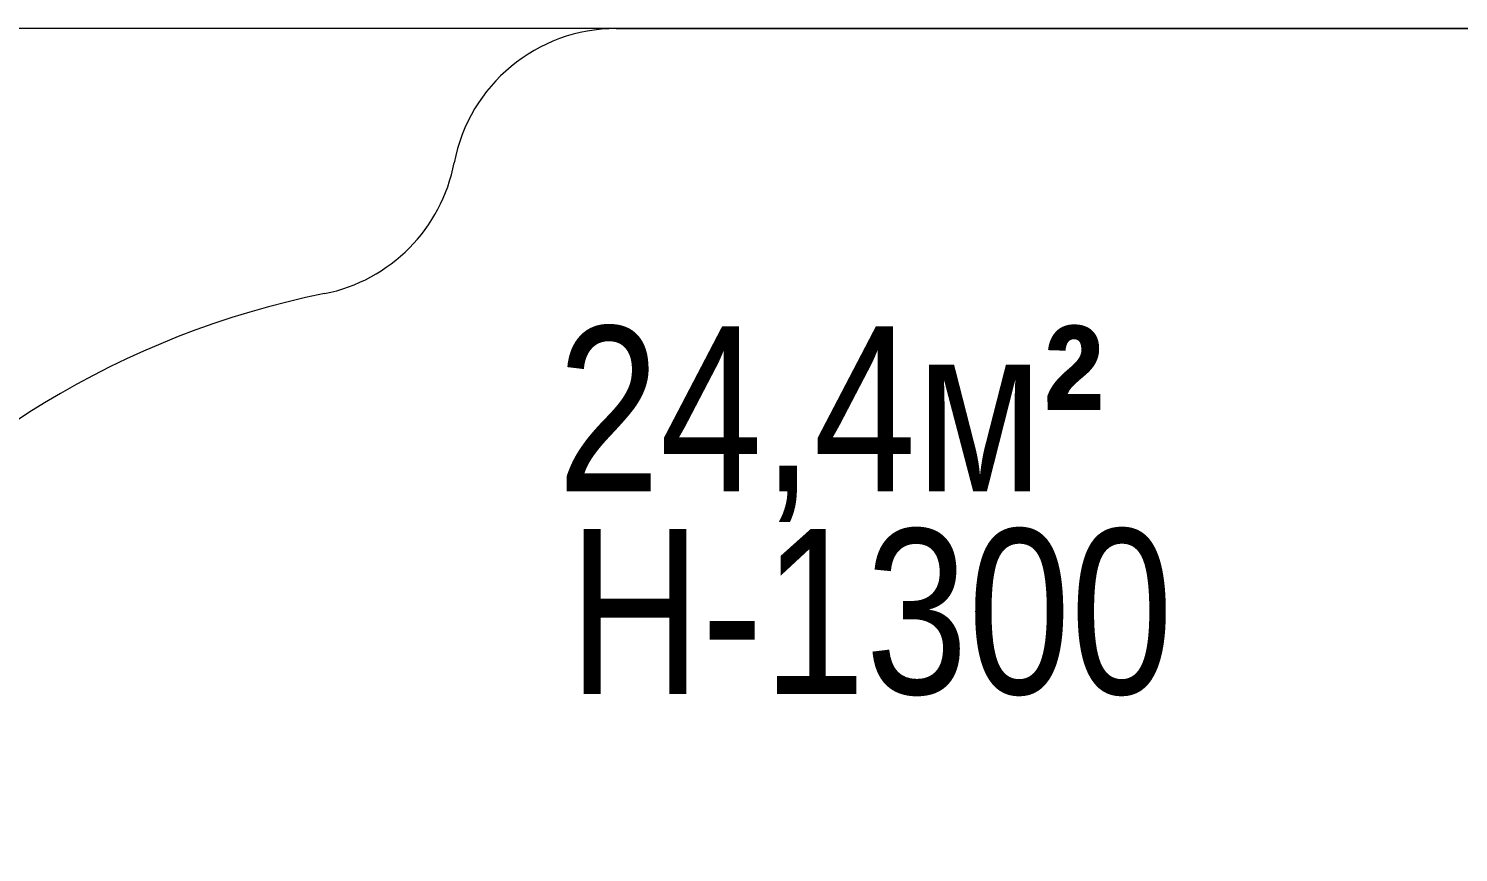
# Model space of a CAD drawing. Header units: millimetres. Extents: x -4075 to 3853, y -2344 to 2376.
# Drawn here: x -2635 to -35, y 878 to 2376 of the extents above; entities that cross this region are included whole.
import ezdxf

# ---------------------------------------------------------------- set-up
doc = ezdxf.new("R2010")
doc.units = ezdxf.units.MM
for name, color, linetype in [('DIKOM_ЗОНА', 80, 'Continuous'), ('DIKOM_РАЗМЕР_ЗОНА', 7, 'Continuous'), ('DIKOM_РАЗМЕР_ОБЪЕКТА', 7, 'Continuous')]:
    doc.layers.add(name, color=color, linetype=linetype)
doc.styles.add('style1', font='arialbd.ttf', dxfattribs={"width": 0.8})
doc.dimstyles.new('1-50', dxfattribs={"dimtxt": 300, "dimasz": 200, "dimexe": 100, "dimexo": 0, "dimgap": 100, "dimtad": 1, "dimtxsty": 'style1', "dimcen": 200, "dimclrd": 7, "dimclre": 7, "dimclrt": 7, "dimadec": 1, "dimazin": 2, "dimtfac": 1, "dimtmove": 0, "dimatfit": 2, "dimfxl": 0, "dimlwd": 25, "dimlwe": 18, "dimarcsym": 0})

# ---------------------------------------------------------------- blocks, each defined once
blk = doc.blocks.new('*D2')
at = {"layer": 'Defpoints', "color": 0, "transparency": 16777216}
for p in [(2054.9, 2376.2), (-3624.5, -1683.8), (2044.3, -1683.8)]:
    blk.add_point(p, dxfattribs=at)
at = {"layer": 'DIKOM_РАЗМЕР_ЗОНА', "color": 7, "lineweight": 18, "transparency": 16777216}
for p, q in [((2054.9, 2376.2), (-3724.5, 2376.2)), ((2044.3, -1683.8), (-3724.5, -1683.8))]:
    blk.add_line(p, q, dxfattribs=at)
at = {"layer": 'DIKOM_РАЗМЕР_ЗОНА', "color": 7, "lineweight": 25, "transparency": 16777216}
blk.add_line((-3624.5, 2176.2), (-3624.5, -1483.8), dxfattribs=at)
at = {"layer": 'DIKOM_РАЗМЕР_ЗОНА', "color": 7, "transparency": 16777216}
for points in [[(-3657.8, 2176.2), (-3591.1, 2176.2), (-3624.5, 2376.2)], [(-3657.8, -1483.8), (-3591.1, -1483.8), (-3624.5, -1683.8)]]:
    blk.add_solid(points, dxfattribs=at)
at = {"layer": 'DIKOM_РАЗМЕР_ЗОНА', "color": 7, "transparency": 16777216, "insert": (-3877.6, 411.6), "char_height": 300, "attachment_point": 5, "rotation": 90, "style": 'style1'}
blk.add_mtext('{\\fArial|b0|i0|c204|p34;4000}', dxfattribs=at)

msp = doc.modelspace()

# ---------------------------------------------------------------- linework, layer by layer
at = {"layer": 'DIKOM_ЗОНА', "color": 3, "lineweight": 15}
msp.add_line((-1566.242, 2376.185), (2054.853, 2376.185), dxfattribs=at)
for centre, radius, start, end in [((-1566.242, 2076.185), 300, 90, 169.240853), ((-2155.694, 2188.194), 300, 281.357727, 349.240853), ((-1785.694, 346.185), 1578.802, 101.357727, 258.642273)]:
    msp.add_arc(centre, radius, start, end, dxfattribs=at)

# ---------------------------------------------------------------- texts
at = {"layer": 'DIKOM_РАЗМЕР_ОБЪЕКТА', "char_height": 300, "width": 2043.0649, "attachment_point": 1, "style": 'style1'}
for s, insert in [('{\\fArial|b0|i0|c204|p34;24,4м}²', (-1673.383, 1834.528)), ('{\\fArial|b0|i0|c204|p34;H-1300}', (-1653.217, 1465.812))]:
    msp.add_mtext(s, dxfattribs=dict(at, insert=insert))

# ---------------------------------------------------------------- dimensions: what is measured, and where the dimension line sits
at = {"layer": 'DIKOM_РАЗМЕР_ЗОНА'}
dim = msp.add_linear_dim(base=(-3624.476, -1683.815), p1=(2054.853, 2376.185), p2=(2044.306, -1683.815), angle=90, text='{\\fArial|b0|i0|c204|p34;4000}', dimstyle='1-50', dxfattribs=at)
dim.commit()
dim.dimension.update_dxf_attribs({"geometry": '*D2', "text_midpoint": (-3624.476, 411.65), "dimtype": 160})

doc.saveas('drawing.dxf')
